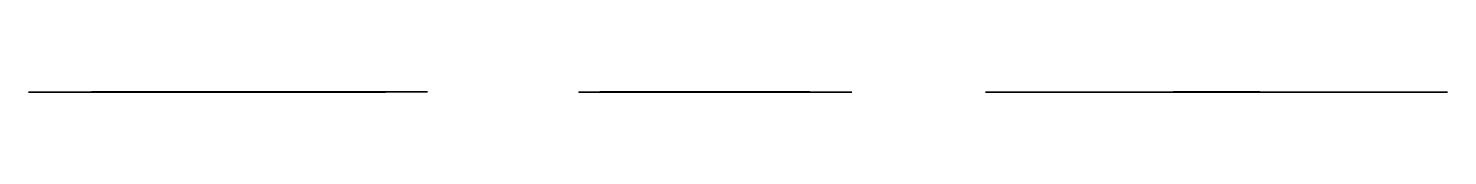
# Model space of a CAD drawing. Extents: x -250 to 426, y 0 to 0.
import ezdxf

# ---------------------------------------------------------------- set-up
doc = ezdxf.new("R2010")
doc.units = 0
for name, color, linetype in [('OBJECT1', 2, 'CONTINUOUS'), ('OBJECT2', 1, 'CONTINUOUS'), ('OBJECT3', 3, 'CONTINUOUS')]:
    doc.layers.add(name, color=color, linetype=linetype)

msp = doc.modelspace()

# ---------------------------------------------------------------- meshes
at = {"layer": 'OBJECT1'}
mesh = msp.add_polyface(dxfattribs=at)
corners = [(-130, 0.000008, 200), (-130, 0.000003, 140), (-60, 0.000002, 130), (-110, -0.000003, 80), (-80, -0.000008, 20), (-250, -0.000003, 80), (-220, 0.000003, 150), (-190, 0.000001, 120), (-170, 0.000006, 180)]
mesh.append_faces([[corners[k] for k in face] for face in [(7, 5, 3), (7, 3, 1)]], dxfattribs={"vtx0": -1, "vtx1": -1, "vtx2": -1})
mesh.append_faces([[corners[k] for k in face] for face in [(1, 8, 7)]], dxfattribs={"vtx0": -1, "vtx2": -1})
mesh.append_faces([[corners[k] for k in face] for face in [(5, 4, 3), (3, 2, 1), (1, 0, 8), (7, 6, 5)]], dxfattribs={"vtx2": -1})
at = {"layer": 'OBJECT2'}
mesh = msp.add_polyface(dxfattribs=at)
corners = [(51.991829, 0.000008, 187.980927), (121.991829, 0.000007, 177.980927), (121.991829, 0, 87.980927), (141.991821, -0.000008, -2.019073), (71.991829, -0.000008, -2.019073), (31.991829, -0.000006, 27.980927), (11.991829, -0.000002, 67.980927), (11.991829, 0.000003, 127.980927), (61.991829, 0, 87.980927), (61.991829, 0.000004, 137.980927), (21.991829, 0.000006, 157.980927), (91.991829, -0.000003, 57.980927), (71.991829, -0.000007, 17.980927), (111.991829, -0.000007, 17.980927)]
mesh.append_faces([[corners[k] for k in face] for face in [(11, 0, 9), (11, 8, 5)]], dxfattribs={"vtx0": -1, "vtx1": -1, "vtx2": -1})
mesh.append_faces([[corners[k] for k in face] for face in [(3, 11, 13), (4, 13, 12), (11, 9, 8), (8, 6, 5)]], dxfattribs={"vtx0": -1, "vtx2": -1})
mesh.append_faces([[corners[k] for k in face] for face in [(1, 0, 11), (2, 1, 11), (3, 2, 11), (4, 3, 13), (5, 4, 12), (12, 11, 5)]], dxfattribs={"vtx1": -1, "vtx2": -1})
mesh.append_faces([[corners[k] for k in face] for face in [(8, 7, 6), (0, 10, 9)]], dxfattribs={"vtx2": -1})
at = {"layer": 'OBJECT3'}
mesh = msp.add_polyface(dxfattribs=at)
corners = [(425.689331, 0, 99.8433), (336.301483, -0.000002, 79.231133), (315.689331, -0.00001, -10.1567), (295.077179, -0.000002, 79.231133), (205.689331, 0, 99.843285), (295.077179, 0.000002, 120.45546), (315.689331, 0.00001, 209.843292), (336.301483, 0.000002, 120.45546)]
mesh.append_faces([[corners[k] for k in face] for face in [(7, 5, 3), (1, 7, 3)]], dxfattribs={"vtx0": -1, "vtx1": -1, "vtx2": -1})
mesh.append_faces([[corners[k] for k in face] for face in [(3, 2, 1), (7, 6, 5), (5, 4, 3), (1, 0, 7)]], dxfattribs={"vtx2": -1})

doc.saveas('drawing.dxf')
